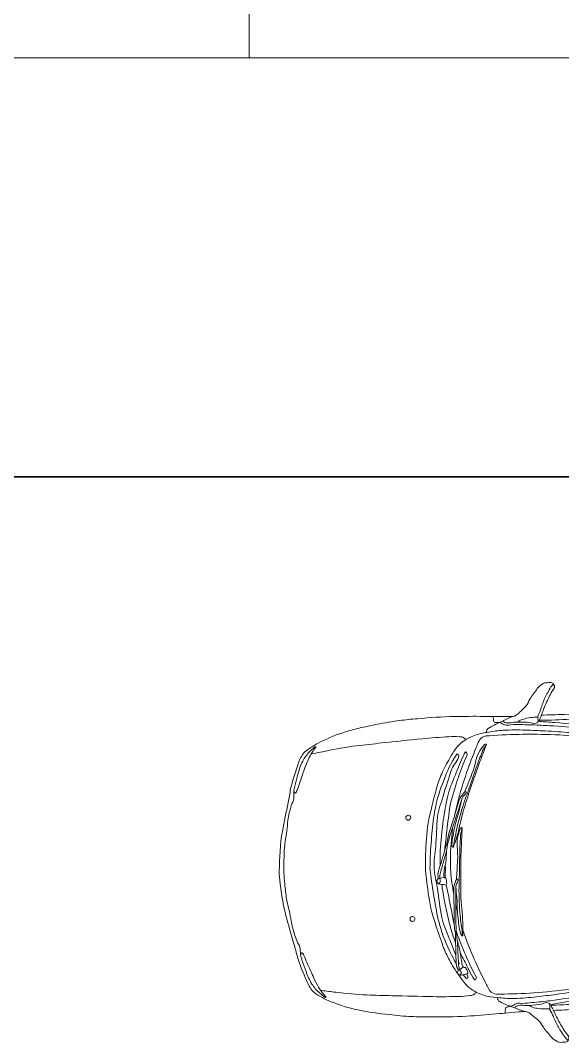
# Model space of a CAD drawing. Header units: millimetres. Extents: x 262 to 370, y -104 to 114.
# Drawn here: x 309.41 to 311.995, y 35.959 to 40.838 of the extents above; entities that cross this region are included whole.
import ezdxf

# ---------------------------------------------------------------- set-up
doc = ezdxf.new("R2010")
doc.units = ezdxf.units.MM
doc.header["$LTSCALE"] = 0.1
doc.layers.get('0').update_dxf_attribs({"lineweight": 9})
for name, color, linetype, lineweight in [('detalles', 2, 'Continuous', 9), ('mobiliario', 3, 'Continuous', 13), ('terreno', 8, 'Continuous', 35)]:
    doc.layers.add(name, color=color, linetype=linetype, lineweight=lineweight)

# ---------------------------------------------------------------- blocks, each defined once
blk = doc.blocks.new('corsaplanta')
at = {"linetype": 'Continuous'}
for p, q in [((-31.92, 15.82), (-29.74, 16.48)), ((-22.43, -27.73), (-20.57, -26.43))]:
    blk.add_line(p, q, dxfattribs=at)
for points, knots in [([(-9.8, 85.46), (-9.65, 85.83), (-9.51, 86.21), (-9.36, 86.59), (-9.12, 87.19), (-8.53, 87.62), (-7.96, 87.93), (-6.1, 88.93), (-4.23, 89.88), (-2.32, 90.79), (-1.02, 91.41), (0.29, 92.02), (1.6, 92.63), (2.72, 93.15), (4.07, 93.23), (5.03, 94.03), (5.59, 94.5), (6.09, 95.04), (6.61, 95.55), (7.5, 96.41), (8.41, 97.26), (9.27, 98.16), (10.14, 99.05), (10.44, 100.35), (11.11, 101.4), (12.22, 103.14), (13.38, 104.82), (14.66, 106.48), (15.42, 107.47), (16.23, 108.32), (17.45, 108.9), (18.29, 109.3), (19.14, 109.25), (19.98, 109.28), (20.7, 109.31), (21.42, 109.4), (22.14, 108.96), (22.42, 108.79), (22.11, 108.35), (21.94, 108.13), (21.7, 107.84), (21.35, 107.63), (21.16, 107.3), (20.64, 106.37), (20.12, 105.43), (19.61, 104.49), (19.16, 103.66), (18.67, 102.86), (18.26, 102), (17.45, 100.3), (16.96, 98.46), (16.29, 96.7), (15.86, 95.56), (15.39, 94.42), (14.95, 93.28), (14.56, 92.28), (15.71, 90.67), (14.66, 90.08), (13.07, 89.2), (11.45, 90.47), (9.84, 90.46), (7.98, 90.46), (6.12, 90.48), (4.27, 90.4), (3.35, 90.36), (2.45, 90.16), (1.54, 90.08), (0.74, 90.01), (-0.06, 90.02), (-0.87, 90.27), (-1.18, 90.37), (-1.64, 90.6), (-1.56, 90.91), (-1.54, 90.99), (-1.52, 91.08), (-1.5, 91.16)], [0, 0, 0, 0, 0.01544, 0.01544, 0.01544, 0.039831, 0.039831, 0.039831, 0.119745, 0.119745, 0.119745, 0.174587, 0.174587, 0.174587, 0.221301, 0.221301, 0.221301, 0.249039, 0.249039, 0.249039, 0.296111, 0.296111, 0.296111, 0.3432, 0.3432, 0.3432, 0.421561, 0.421561, 0.421561, 0.468178, 0.468178, 0.468178, 0.500571, 0.500571, 0.500571, 0.528093, 0.528093, 0.528093, 0.538925, 0.538925, 0.538925, 0.553295, 0.553295, 0.553295, 0.5938, 0.5938, 0.5938, 0.629594, 0.629594, 0.629594, 0.70099, 0.70099, 0.70099, 0.747518, 0.747518, 0.747518, 0.788046, 0.788046, 0.788046, 0.849098, 0.849098, 0.849098, 0.919573, 0.919573, 0.919573, 0.954241, 0.954241, 0.954241, 0.984767, 0.984767, 0.984767, 0.996688, 0.996688, 0.996688, 1, 1, 1, 1]), ([(22.25, 108.8), (22.42, 108.47), (22.59, 108.14), (22.77, 107.82), (23.34, 106.73), (21.79, 105.56), (21.26, 104.44), (20.32, 102.44), (19.25, 100.51), (18.42, 98.47), (17.63, 96.54), (16.9, 94.59), (16.14, 92.65), (15.94, 92.13), (15.73, 91.61), (15.52, 91.1), (15.48, 91), (15.25, 90.89), (15.21, 90.99), (15.17, 91.08), (15.13, 91.17), (15.1, 91.25)], [0, 0, 0, 0, 0.055509, 0.055509, 0.055509, 0.240686, 0.240686, 0.240686, 0.572313, 0.572313, 0.572313, 0.885408, 0.885408, 0.885408, 0.96948, 0.96948, 0.96948, 0.985897, 0.985897, 0.985897, 1, 1, 1, 1]), ([(-3.31, 90.31), (-2.66, 89.97), (-2, 89.62), (-1.35, 89.28), (-0.02, 88.57), (1.67, 89.3), (3.18, 89.28), (6.24, 89.24), (9.31, 89.24), (12.37, 89.14), (15.08, 89.06), (17.77, 88.88), (20.47, 88.73), (25.69, 88.43), (30.91, 88.06), (36.12, 87.63), (39.62, 87.33), (43.05, 86.38), (46.55, 86.11), (49.04, 85.92), (51.54, 85.8), (54.03, 85.7), (56.87, 85.59), (59.7, 85.4), (62.54, 85.42), (65.2, 85.45), (67.85, 85.51), (70.5, 85.56), (76.63, 85.69), (82.76, 85.92), (88.89, 85.98), (91.64, 86), (94.38, 85.97), (97.13, 85.98), (110.19, 85.99), (123.25, 86.05), (136.32, 86.11), (145.39, 86.16), (154.45, 86.69), (163.49, 87.77), (164.9, 87.93), (166.24, 88.35), (167.61, 88.73), (169.07, 89.13), (170.5, 89.57), (171.87, 90.24), (173.88, 91.23), (175.41, 93.03), (177.22, 94.24), (177.8, 94.63), (179.2, 94.57), (179.14, 95.2), (179.1, 95.68), (178.67, 96.2), (178.45, 96.71), (178.13, 97.49), (177.81, 98.26), (177.49, 99.04)], [0, 0, 0, 0, 0.011723, 0.011723, 0.011723, 0.035683, 0.035683, 0.035683, 0.084334, 0.084334, 0.084334, 0.127226, 0.127226, 0.127226, 0.210201, 0.210201, 0.210201, 0.26596, 0.26596, 0.26596, 0.30559, 0.30559, 0.30559, 0.350629, 0.350629, 0.350629, 0.392746, 0.392746, 0.392746, 0.490062, 0.490062, 0.490062, 0.533625, 0.533625, 0.533625, 0.740914, 0.740914, 0.740914, 0.884938, 0.884938, 0.884938, 0.907309, 0.907309, 0.907309, 0.931199, 0.931199, 0.931199, 0.966523, 0.966523, 0.966523, 0.977895, 0.977895, 0.977895, 0.98669, 0.98669, 0.98669, 1, 1, 1, 1]), ([(16.58, 93.78), (20.14, 93.89), (23.7, 93.99), (27.27, 94.1), (42.3, 94.54), (57.33, 95.35), (72.36, 96.03), (79.54, 96.35), (86.72, 96.83), (93.9, 97.13), (103.41, 97.51), (112.94, 97.11), (122.45, 97.26), (140.14, 97.56), (157.82, 99.11), (175.5, 99.05), (183.69, 99.03), (191.88, 98.58), (200.07, 98.23), (205.66, 97.99), (211.24, 97.63), (216.82, 97.26), (219.17, 97.11), (221.49, 96.67), (223.82, 96.16), (225.77, 95.73), (227.45, 94.85), (229.17, 93.55), (230.76, 92.34), (231.72, 90.71), (232.46, 89.14), (232.6, 88.86), (232.65, 88.24), (232.33, 88.18), (230.78, 87.89), (229.21, 88.03), (227.66, 87.9), (226.1, 87.77), (224.54, 87.72), (222.99, 87.49), (219.01, 86.89), (215.26, 85.41), (211.33, 84.46), (209.31, 83.97), (207.3, 83.58), (205.29, 83.22), (205.06, 83.18), (204.83, 83.26), (204.6, 83.36), (204.36, 83.46), (204.57, 84.02), (204.33, 84.05), (203.18, 84.18), (202.04, 84.22), (200.9, 84.19), (191.65, 83.92), (182.41, 83.48), (173.17, 83.36), (163.93, 83.24), (154.69, 83.23), (145.44, 83.08), (136.7, 82.95), (127.97, 82.77), (119.23, 82.53), (110.83, 82.3), (102.44, 81.83), (94.04, 81.57), (84.62, 81.28), (75.19, 81.12), (65.77, 81.02), (60.55, 80.96), (55.34, 81.05), (50.12, 81.16), (48.33, 81.19), (46.54, 81.21), (44.77, 81.43), (44.44, 81.47), (44.11, 81.52), (43.78, 81.56)], [0, 0, 0, 0, 0.026108, 0.026108, 0.026108, 0.136308, 0.136308, 0.136308, 0.188997, 0.188997, 0.188997, 0.25871, 0.25871, 0.25871, 0.388323, 0.388323, 0.388323, 0.44835, 0.44835, 0.44835, 0.489307, 0.489307, 0.489307, 0.50661, 0.50661, 0.50661, 0.521158, 0.521158, 0.521158, 0.534591, 0.534591, 0.534591, 0.536968, 0.536968, 0.536968, 0.548383, 0.548383, 0.548383, 0.559823, 0.559823, 0.559823, 0.589255, 0.589255, 0.589255, 0.604309, 0.604309, 0.604309, 0.606019, 0.606019, 0.606019, 0.607828, 0.607828, 0.607828, 0.616214, 0.616214, 0.616214, 0.683946, 0.683946, 0.683946, 0.751651, 0.751651, 0.751651, 0.81568, 0.81568, 0.81568, 0.877227, 0.877227, 0.877227, 0.946283, 0.946283, 0.946283, 0.984492, 0.984492, 0.984492, 0.99758, 0.99758, 0.99758, 1, 1, 1, 1]), ([(-108.45, 17.96), (-108.44, 18.37), (-108.44, 18.79), (-108.43, 19.21), (-108.33, 25.59), (-108.07, 32), (-106.92, 38.3), (-106.07, 42.91), (-105.08, 47.47), (-104.19, 52.06), (-103.78, 54.18), (-103.4, 56.3), (-102.99, 58.42), (-102.23, 62.33), (-100.88, 66.1), (-99.63, 69.91), (-98.99, 71.84), (-98.32, 73.74), (-96.97, 75.37), (-95.79, 76.81), (-94.31, 77.73), (-92.79, 78.68), (-91.47, 79.5), (-90.18, 80.29), (-88.79, 80.97), (-84.79, 82.91), (-80.76, 84.66), (-76.5, 85.89), (-71.62, 87.3), (-66.71, 88.45), (-61.73, 89.39), (-58.21, 90.05), (-54.7, 90.71), (-51.15, 91.17), (-48.28, 91.54), (-45.41, 91.83), (-42.53, 92.06), (-36.62, 92.54), (-30.71, 93.05), (-24.79, 93.14), (-20.16, 93.21), (-15.54, 93.22), (-10.91, 93.2), (-6.81, 93.19), (-2.71, 93.14), (1.38, 93.14), (1.95, 93.14), (2.52, 93.14), (3.08, 93.14)], [0, 0, 0, 0, 0.007683, 0.007683, 0.007683, 0.125649, 0.125649, 0.125649, 0.212062, 0.212062, 0.212062, 0.251911, 0.251911, 0.251911, 0.325662, 0.325662, 0.325662, 0.363112, 0.363112, 0.363112, 0.395949, 0.395949, 0.395949, 0.424294, 0.424294, 0.424294, 0.505873, 0.505873, 0.505873, 0.599338, 0.599338, 0.599338, 0.665442, 0.665442, 0.665442, 0.71881, 0.71881, 0.71881, 0.828307, 0.828307, 0.828307, 0.913794, 0.913794, 0.913794, 0.989522, 0.989522, 0.989522, 1, 1, 1, 1]), ([(-6.63, 93.18), (-6.52, 92.72), (-6.4, 92.26), (-6.29, 91.8), (-6.22, 91.53), (-6.36, 91.24), (-6.22, 90.97), (-5.99, 90.53), (-5.5, 90.31), (-5.05, 90.28), (-4.37, 90.24), (-3.69, 90.2), (-3.01, 90.16)], [0, 0, 0, 0, 0.251232, 0.251232, 0.251232, 0.398162, 0.398162, 0.398162, 0.63827, 0.63827, 0.63827, 1, 1, 1, 1]), ([(5.42, 90.44), (5.61, 90.62), (5.8, 90.81), (5.99, 90.99), (6.72, 91.7), (7.84, 91.86), (8.84, 92.08), (10.03, 92.35), (11.21, 92.63), (12.41, 92.71), (13.23, 92.76), (14.05, 92.81), (14.87, 92.86)], [0, 0, 0, 0, 0.080213, 0.080213, 0.080213, 0.387183, 0.387183, 0.387183, 0.752255, 0.752255, 0.752255, 1, 1, 1, 1]), ([(15.67, 90.79), (18.09, 90.61), (20.52, 90.43), (22.94, 90.24), (29.31, 89.76), (35.66, 89.13), (42.02, 88.59), (45.91, 88.26), (49.79, 87.91), (53.69, 87.77), (61.05, 87.48), (68.42, 87.57), (75.79, 87.49), (80.04, 87.45), (84.3, 87.41), (88.55, 87.49), (89.74, 87.51), (90.84, 88.01), (91.98, 88.45), (92.48, 88.65), (93.48, 88.83), (93.36, 89.14), (93.11, 89.75), (91.83, 90.44), (91.02, 91.07), (89.97, 91.89), (89.17, 92.78), (87.87, 93.41), (86.59, 94.02), (85.3, 93.76), (84.02, 93.69), (80.09, 93.46), (76.16, 92.95), (72.22, 92.86), (64.73, 92.69), (57.21, 92.67), (49.71, 92.45), (43.85, 92.27), (38, 92.1), (32.14, 91.9), (27.47, 91.73), (22.81, 91.44), (18.14, 91.34), (17.29, 91.33), (16.44, 91.31), (15.6, 91.29)], [0, 0, 0, 0, 0.046352, 0.046352, 0.046352, 0.168022, 0.168022, 0.168022, 0.242332, 0.242332, 0.242332, 0.382744, 0.382744, 0.382744, 0.463846, 0.463846, 0.463846, 0.48649, 0.48649, 0.48649, 0.496247, 0.496247, 0.496247, 0.515476, 0.515476, 0.515476, 0.540443, 0.540443, 0.540443, 0.564924, 0.564924, 0.564924, 0.640104, 0.640104, 0.640104, 0.783146, 0.783146, 0.783146, 0.894824, 0.894824, 0.894824, 0.983843, 0.983843, 0.983843, 1, 1, 1, 1]), ([(-19.43, 82.1), (-19.76, 82.4), (-20.08, 82.7), (-20.4, 83), (-20.94, 83.5), (-21.82, 83.46), (-22.56, 83.48), (-24.24, 83.53), (-25.92, 83.59), (-27.6, 83.48), (-31.79, 83.2), (-35.99, 82.95), (-40.18, 82.52), (-46.66, 81.85), (-53.13, 81.17), (-59.6, 80.48), (-63.6, 80.05), (-67.59, 79.63), (-71.58, 79.15), (-76.5, 78.56), (-81.35, 77.56), (-86.21, 76.63), (-88.41, 76.21), (-90.59, 75.68), (-92.8, 75.31), (-92.95, 75.28), (-93.09, 75.26), (-93.24, 75.23)], [0, 0, 0, 0, 0.017744, 0.017744, 0.017744, 0.047302, 0.047302, 0.047302, 0.114618, 0.114618, 0.114618, 0.283398, 0.283398, 0.283398, 0.544479, 0.544479, 0.544479, 0.705728, 0.705728, 0.705728, 0.904157, 0.904157, 0.904157, 0.994065, 0.994065, 0.994065, 1, 1, 1, 1]), ([(-38.72, 20.71), (-38.73, 21.32), (-38.74, 21.92), (-38.75, 22.53), (-38.77, 24.75), (-38.65, 26.98), (-38.55, 29.2), (-38.32, 34.18), (-38.1, 39.17), (-37.1, 44.07), (-36.83, 45.4), (-36.5, 46.7), (-36.18, 48.01), (-35.29, 51.64), (-34.39, 55.25), (-33.43, 58.85), (-32.8, 61.22), (-31.93, 63.51), (-30.95, 65.77), (-29.82, 68.35), (-28.48, 70.79), (-27.1, 73.25), (-26.17, 74.89), (-25.18, 76.46), (-24.05, 77.99), (-23.21, 79.13), (-22.22, 80.1), (-21.09, 80.97), (-19.98, 81.81), (-18.83, 82.49), (-17.6, 83.1), (-16.58, 83.6), (-15.56, 84.08), (-14.47, 84.39), (-12.51, 84.94), (-10.54, 85.35), (-8.54, 85.67), (-6.22, 86.05), (-3.9, 86.44), (-1.56, 86.56), (1.99, 86.74), (5.55, 86.76), (9.1, 86.64), (12.18, 86.53), (15.25, 86.41), (18.32, 86.24), (22.4, 86.01), (26.48, 85.72), (30.55, 85.43), (33.04, 85.25), (35.52, 84.92), (38.01, 84.63), (39.35, 84.47), (40.65, 84.24), (41.94, 83.66), (42.68, 83.33), (43.11, 82.68), (43.54, 81.97), (44.15, 80.98), (44.58, 80), (44.74, 78.92), (44.86, 78.12), (44.87, 77.28), (44.66, 76.5), (44.23, 74.9), (43.54, 73.37), (43.14, 71.76), (42.16, 67.88), (41.08, 64), (40.49, 60.03), (40.08, 57.28), (39.78, 54.52), (39.53, 51.75), (39.19, 48.03), (38.87, 44.31), (38.65, 40.57), (38.39, 36.15), (38.19, 31.74), (38.25, 27.32), (38.26, 26.13), (38.31, 24.94), (38.32, 23.76)], [0, 0, 0, 0, 0.009558, 0.009558, 0.009558, 0.044718, 0.044718, 0.044718, 0.123377, 0.123377, 0.123377, 0.144685, 0.144685, 0.144685, 0.203547, 0.203547, 0.203547, 0.242242, 0.242242, 0.242242, 0.286528, 0.286528, 0.286528, 0.316217, 0.316217, 0.316217, 0.33834, 0.33834, 0.33834, 0.359861, 0.359861, 0.359861, 0.377665, 0.377665, 0.377665, 0.40963, 0.40963, 0.40963, 0.446651, 0.446651, 0.446651, 0.502798, 0.502798, 0.502798, 0.551392, 0.551392, 0.551392, 0.61591, 0.61591, 0.61591, 0.655398, 0.655398, 0.655398, 0.676698, 0.676698, 0.676698, 0.68896, 0.68896, 0.68896, 0.706251, 0.706251, 0.706251, 0.718961, 0.718961, 0.718961, 0.745199, 0.745199, 0.745199, 0.808488, 0.808488, 0.808488, 0.852395, 0.852395, 0.852395, 0.911434, 0.911434, 0.911434, 0.981248, 0.981248, 0.981248, 1, 1, 1, 1]), ([(-24.68, 46.33), (-24.31, 48.16), (-23.89, 49.97), (-23.45, 51.78), (-22.23, 56.71), (-20.73, 61.55), (-19.06, 66.35), (-17.64, 70.4), (-16.05, 74.38), (-14.5, 78.38), (-14.18, 79.18), (-13.84, 79.96), (-13.48, 80.75), (-13.03, 81.74), (-12.49, 82.74), (-11.46, 83.29), (-10.36, 83.87), (-9.23, 83.9), (-8.08, 83.97), (-2.79, 84.27), (2.5, 84.6), (7.8, 84.64), (13.65, 84.69), (19.51, 84.63), (25.36, 84.3), (29.51, 84.08), (33.58, 83.27), (37.69, 82.61), (38.9, 82.42), (40.08, 82.43), (41.23, 81.59), (42.23, 80.87), (42.72, 79.76), (42.58, 78.71), (42.42, 77.47), (42.19, 76.22), (41.91, 74.99), (41.08, 71.31), (40.12, 67.67), (39.38, 63.98), (38.91, 61.67), (38.53, 59.36), (38.19, 57.03), (37.7, 53.65), (37.27, 50.27), (37.01, 46.87), (36.61, 41.51), (36.41, 36.14), (36.34, 30.78), (36.31, 28.8), (36.26, 26.82), (36.34, 24.85), (36.35, 24.46), (36.36, 24.07), (36.38, 23.68)], [0, 0, 0, 0, 0.03693, 0.03693, 0.03693, 0.137509, 0.137509, 0.137509, 0.222535, 0.222535, 0.222535, 0.239582, 0.239582, 0.239582, 0.261067, 0.261067, 0.261067, 0.283839, 0.283839, 0.283839, 0.388875, 0.388875, 0.388875, 0.505, 0.505, 0.505, 0.587262, 0.587262, 0.587262, 0.61165, 0.61165, 0.61165, 0.632678, 0.632678, 0.632678, 0.657714, 0.657714, 0.657714, 0.7324, 0.7324, 0.7324, 0.778971, 0.778971, 0.778971, 0.84661, 0.84661, 0.84661, 0.953081, 0.953081, 0.953081, 0.992274, 0.992274, 0.992274, 1, 1, 1, 1]), ([(-91.51, 78.7), (-92.33, 77.88), (-93.15, 77.05), (-93.97, 76.23), (-95.26, 74.94), (-96.39, 73.49), (-97.23, 71.84), (-98.26, 69.84), (-98.96, 67.76), (-99.54, 65.62), (-100.01, 63.9), (-100.45, 62.18), (-100.89, 60.44), (-101.1, 59.62), (-101.31, 58.79), (-101.45, 57.97), (-101.52, 57.5), (-101.22, 56.93), (-100.97, 56.61), (-100.68, 56.25), (-100.12, 57.37), (-99.93, 57.89), (-99.5, 59.14), (-99.1, 60.39), (-98.66, 61.64), (-97.79, 64.14), (-96.93, 66.64), (-96.04, 69.13), (-95.5, 70.66), (-94.85, 72.14), (-94.13, 73.6), (-93.64, 74.59), (-93.05, 75.53), (-92.46, 76.47), (-92.11, 77.02), (-91.72, 77.53), (-91.35, 78.06), (-91.21, 78.26), (-90.8, 78.74), (-91.03, 78.7), (-91.22, 78.68), (-91.4, 78.65), (-91.59, 78.62)], [0, 0, 0, 0, 0.070016, 0.070016, 0.070016, 0.179626, 0.179626, 0.179626, 0.312683, 0.312683, 0.312683, 0.420127, 0.420127, 0.420127, 0.470953, 0.470953, 0.470953, 0.499779, 0.499779, 0.499779, 0.532713, 0.532713, 0.532713, 0.612102, 0.612102, 0.612102, 0.771399, 0.771399, 0.771399, 0.868805, 0.868805, 0.868805, 0.935418, 0.935418, 0.935418, 0.974427, 0.974427, 0.974427, 0.988724, 0.988724, 0.988724, 1, 1, 1, 1]), ([(-10.56, 79.73), (-10.33, 79.81), (-10.1, 79.89), (-9.87, 79.96), (-8.84, 80.31), (-10.93, 78.05), (-11.33, 77.03), (-12.23, 74.67), (-13.2, 72.35), (-14.03, 69.97), (-15.33, 66.28), (-16.57, 62.56), (-17.87, 58.87), (-18.52, 57.02), (-19.23, 55.2), (-19.88, 53.35), (-21.38, 49.06), (-22.53, 44.67), (-23.59, 40.25), (-24.23, 37.56), (-24.67, 34.84), (-25.17, 32.14), (-25.26, 31.67), (-25.26, 31.18), (-25.34, 30.73), (-25.39, 30.49), (-25.97, 30.89), (-25.99, 31.14), (-26.12, 32.45), (-26.03, 33.8), (-25.77, 35.09), (-25.2, 37.93), (-24.7, 40.8), (-23.95, 43.61), (-23.47, 45.44), (-22.79, 47.2), (-22.39, 49.04), (-22.02, 50.71), (-21.66, 52.38), (-21.3, 54.04)], [0, 0, 0, 0, 0.009526, 0.009526, 0.009526, 0.052295, 0.052295, 0.052295, 0.150844, 0.150844, 0.150844, 0.303977, 0.303977, 0.303977, 0.380571, 0.380571, 0.380571, 0.558138, 0.558138, 0.558138, 0.6659, 0.6659, 0.6659, 0.684366, 0.684366, 0.684366, 0.694359, 0.694359, 0.694359, 0.745933, 0.745933, 0.745933, 0.859593, 0.859593, 0.859593, 0.933253, 0.933253, 0.933253, 1, 1, 1, 1]), ([(-25.3, 30.94), (-24.83, 32.35), (-24.36, 33.75), (-23.89, 35.16), (-22.49, 39.35), (-21.93, 43.79), (-20.65, 48.02), (-18.43, 55.31), (-16.1, 62.57), (-13.44, 69.7), (-12.48, 72.27), (-11.47, 74.81), (-10.53, 77.38), (-10.28, 78.06), (-10.03, 78.74), (-9.78, 79.42)], [0, 0, 0, 0, 0.087302, 0.087302, 0.087302, 0.347691, 0.347691, 0.347691, 0.796219, 0.796219, 0.796219, 0.957354, 0.957354, 0.957354, 1, 1, 1, 1]), ([(-10.55, 79.76), (-11.01, 79.2), (-11.46, 78.63), (-11.91, 78.07), (-14.66, 74.63), (-14.87, 69.77), (-16.52, 65.68), (-17.67, 62.81), (-18.83, 59.93), (-19.99, 57.05)], [0, 0, 0, 0, 0.087951, 0.087951, 0.087951, 0.623028, 0.623028, 0.623028, 1, 1, 1, 1]), ([(-36.54, 20.88), (-36.49, 22.66), (-36.44, 24.43), (-36.39, 26.21), (-36.27, 30.38), (-35.84, 34.53), (-35.48, 38.68), (-35.14, 42.62), (-34.58, 46.51), (-33.81, 50.4), (-32.83, 55.39), (-30.93, 60.08), (-29.11, 64.85), (-27.79, 68.3), (-26.24, 71.38), (-24.1, 74.59), (-23.91, 74.88), (-23.58, 75.4), (-23.34, 75.2), (-23.08, 74.97), (-22.73, 74.61), (-22.74, 74.29), (-22.8, 72.16), (-25.48, 70.17), (-26.23, 67.9), (-27.57, 63.81), (-28.94, 59.62), (-30.17, 55.42), (-31.16, 52.04), (-32.53, 48.73), (-32.9, 45.23), (-33.39, 40.52), (-33.48, 35.79), (-33.81, 31.08), (-34.05, 27.73), (-34.8, 24.38), (-34.57, 21.03), (-34.56, 20.98), (-34.56, 20.93), (-34.56, 20.88)], [0, 0, 0, 0, 0.047055, 0.047055, 0.047055, 0.157549, 0.157549, 0.157549, 0.262075, 0.262075, 0.262075, 0.396333, 0.396333, 0.396333, 0.493043, 0.493043, 0.493043, 0.501633, 0.501633, 0.501633, 0.511315, 0.511315, 0.511315, 0.575624, 0.575624, 0.575624, 0.6912, 0.6912, 0.6912, 0.784417, 0.784417, 0.784417, 0.909658, 0.909658, 0.909658, 0.99861, 0.99861, 0.99861, 1, 1, 1, 1]), ([(-31.61, 22.21), (-31.64, 22.78), (-31.66, 23.35), (-31.69, 23.93), (-31.88, 28.54), (-31.38, 33.16), (-30.93, 37.77), (-30.55, 41.66), (-29.97, 45.49), (-29.26, 49.33), (-28.61, 52.84), (-27.93, 56.34), (-26.68, 59.68), (-25.35, 63.23), (-23.88, 66.69), (-22.43, 70.18), (-21.8, 71.71), (-21.15, 73.22), (-20.46, 74.74), (-20.21, 75.3), (-19.61, 76.66), (-19.25, 76.11), (-19.02, 75.77), (-18.7, 75.4), (-18.79, 75.05), (-19.22, 73.48), (-20.2, 71.91), (-20.76, 70.33), (-21.95, 67.05), (-23.19, 63.68), (-24.25, 60.29), (-25.58, 56.09), (-26.93, 51.87), (-27.44, 47.51), (-27.9, 43.55), (-28.35, 39.6), (-28.8, 35.64), (-29.05, 33.45), (-29.34, 31.27), (-29.55, 29.08)], [0, 0, 0, 0, 0.016412, 0.016412, 0.016412, 0.148876, 0.148876, 0.148876, 0.260485, 0.260485, 0.260485, 0.362346, 0.362346, 0.362346, 0.470533, 0.470533, 0.470533, 0.518033, 0.518033, 0.518033, 0.535512, 0.535512, 0.535512, 0.546576, 0.546576, 0.546576, 0.595413, 0.595413, 0.595413, 0.696968, 0.696968, 0.696968, 0.822796, 0.822796, 0.822796, 0.936915, 0.936915, 0.936915, 1, 1, 1, 1]), ([(-101.45, 57.96), (-101.45, 57.21), (-101.46, 56.45), (-101.47, 55.69), (-101.47, 55.14), (-101.45, 54.59), (-101.47, 54.05), (-101.5, 52.81), (-102.44, 51.76), (-102.74, 50.57), (-103.33, 48.27), (-104, 45.97), (-104.29, 43.62), (-104.51, 41.91), (-104.63, 40.2), (-104.84, 38.49), (-105.17, 35.78), (-105.71, 33.09), (-105.94, 30.35), (-106.13, 27.95), (-106.17, 25.54), (-106.21, 23.13), (-106.24, 21.43), (-106.26, 19.74), (-106.29, 18.04)], [0, 0, 0, 0, 0.056134, 0.056134, 0.056134, 0.09687, 0.09687, 0.09687, 0.188484, 0.188484, 0.188484, 0.364702, 0.364702, 0.364702, 0.492155, 0.492155, 0.492155, 0.695378, 0.695378, 0.695378, 0.874288, 0.874288, 0.874288, 1, 1, 1, 1]), ([(-28.33, 33.18), (-29.31, 29.89), (-30.29, 26.61), (-31.27, 23.32), (-31.81, 21.51), (-32.5, 19.71), (-32.77, 17.85), (-32.81, 17.53), (-32.7, 17.2), (-32.67, 16.87), (-32.64, 16.51), (-32.62, 16.14), (-32.62, 15.78), (-32.61, 15.39), (-33.16, 15.14), (-33.24, 14.79), (-33.3, 14.47), (-33.29, 14.02), (-33, 13.71), (-32.68, 13.36), (-32.34, 13.18), (-31.95, 13.12), (-31.28, 13.01), (-30.61, 12.95), (-29.95, 12.88), (-29.58, 12.84), (-29.21, 12.5), (-28.84, 12.82), (-28.47, 13.15), (-28.6, 13.56), (-28.6, 13.93), (-28.59, 14.58), (-28.64, 15.24), (-28.96, 15.89), (-29.06, 16.09), (-29.41, 15.95), (-29.53, 16.14), (-29.79, 16.55), (-30.05, 16.97), (-30, 17.42), (-29.89, 18.45), (-29.75, 19.48), (-29.58, 20.5), (-29.36, 21.87), (-29.04, 23.23), (-28.89, 24.62), (-28.78, 25.55), (-28.8, 26.49), (-28.74, 27.42), (-28.69, 28.16), (-28.66, 28.89), (-28.55, 29.63), (-27.91, 33.7), (-26.58, 37.62), (-25.3, 41.52), (-24.13, 45.07), (-22.97, 48.62), (-21.81, 52.16), (-21.58, 52.84), (-21.36, 53.52), (-21.14, 54.2), (-20.89, 54.95), (-20.19, 55.45), (-19.7, 56.05), (-19.55, 56.24), (-19.37, 56.42), (-19.22, 56.61), (-19.08, 56.79), (-19.25, 57.18), (-19.42, 57.27), (-19.67, 57.4), (-20.07, 57.04), (-20.29, 56.78), (-20.73, 56.27), (-21.16, 55.79), (-21.52, 55.22), (-21.91, 54.58), (-22.35, 53.96), (-22.58, 53.25), (-23.33, 50.89), (-24.03, 48.53), (-24.73, 46.16), (-25.9, 42.16), (-27.56, 38.27), (-28.19, 34.16), (-28.24, 33.82), (-28.29, 33.48), (-28.34, 33.14)], [0, 0, 0, 0, 0.105426, 0.105426, 0.105426, 0.163401, 0.163401, 0.163401, 0.17351, 0.17351, 0.17351, 0.184688, 0.184688, 0.184688, 0.196624, 0.196624, 0.196624, 0.208035, 0.208035, 0.208035, 0.220378, 0.220378, 0.220378, 0.240987, 0.240987, 0.240987, 0.252331, 0.252331, 0.252331, 0.263969, 0.263969, 0.263969, 0.284427, 0.284427, 0.284427, 0.290805, 0.290805, 0.290805, 0.304805, 0.304805, 0.304805, 0.336601, 0.336601, 0.336601, 0.379347, 0.379347, 0.379347, 0.408136, 0.408136, 0.408136, 0.430745, 0.430745, 0.430745, 0.557019, 0.557019, 0.557019, 0.671669, 0.671669, 0.671669, 0.693672, 0.693672, 0.693672, 0.717658, 0.717658, 0.717658, 0.725182, 0.725182, 0.725182, 0.732244, 0.732244, 0.732244, 0.742473, 0.742473, 0.742473, 0.762799, 0.762799, 0.762799, 0.78574, 0.78574, 0.78574, 0.861615, 0.861615, 0.861615, 0.989434, 0.989434, 0.989434, 1, 1, 1, 1]), ([(-48.01, 45.37), (-48.01, 45.07), (-48.01, 44.78), (-48.01, 44.48), (-48.01, 44.03), (-47.33, 43.67), (-46.97, 43.62), (-46.61, 43.57), (-46.16, 43.98), (-45.83, 44.33), (-45.48, 44.7), (-45.77, 45.39), (-46.18, 45.7), (-46.51, 45.95), (-47.03, 46.07), (-47.32, 45.83), (-47.56, 45.63), (-47.79, 45.44), (-48.03, 45.24)], [0, 0, 0, 0, 0.125842, 0.125842, 0.125842, 0.316995, 0.316995, 0.316995, 0.507127, 0.507127, 0.507127, 0.70765, 0.70765, 0.70765, 0.869959, 0.869959, 0.869959, 1, 1, 1, 1]), ([(-26.83, 21.18), (-26.83, 21.98), (-26.83, 22.77), (-26.83, 23.56), (-26.83, 28.23), (-26.47, 32.9), (-25.98, 37.55), (-25.88, 38.53), (-25.77, 39.51), (-25.64, 40.48)], [0, 0, 0, 0, 0.122873, 0.122873, 0.122873, 0.847432, 0.847432, 0.847432, 1, 1, 1, 1]), ([(-22.07, 39.68), (-22.32, 39), (-22.57, 38.32), (-22.83, 37.64), (-24.37, 33.52), (-23.06, 28.84), (-23.34, 24.44), (-23.55, 21.35), (-23.75, 18.25), (-23.95, 15.16)], [0, 0, 0, 0, 0.087951, 0.087951, 0.087951, 0.623027, 0.623027, 0.623027, 1, 1, 1, 1]), ([(-22.07, 39.64), (-21.87, 39.79), (-21.68, 39.94), (-21.48, 40.08), (-20.61, 40.74), (-21.89, 37.93), (-21.95, 36.84), (-22.08, 34.32), (-22.27, 31.81), (-22.32, 29.29), (-22.4, 25.38), (-22.43, 21.46), (-22.51, 17.55), (-22.55, 15.59), (-22.65, 13.63), (-22.69, 11.68), (-22.78, 7.14), (-22.51, 2.6), (-22.14, -1.93), (-21.91, -4.68), (-21.47, -7.4), (-21.11, -10.13), (-21.05, -10.6), (-20.88, -11.07), (-20.84, -11.52), (-20.81, -11.76), (-21.49, -11.58), (-21.58, -11.33), (-22.03, -10.08), (-22.44, -8.82), (-22.6, -7.51), (-22.95, -4.62), (-23.36, -1.75), (-23.53, 1.16), (-23.64, 3.04), (-23.54, 4.93), (-23.74, 6.8), (-23.91, 8.5), (-24.08, 10.19), (-24.26, 11.89)], [0, 0, 0, 0, 0.009526, 0.009526, 0.009526, 0.052294, 0.052294, 0.052294, 0.150844, 0.150844, 0.150844, 0.303977, 0.303977, 0.303977, 0.380572, 0.380572, 0.380572, 0.558137, 0.558137, 0.558137, 0.6659, 0.6659, 0.6659, 0.684366, 0.684366, 0.684366, 0.694359, 0.694359, 0.694359, 0.745933, 0.745933, 0.745933, 0.859592, 0.859592, 0.859592, 0.933252, 0.933252, 0.933252, 1, 1, 1, 1]), ([(-20.86, -11.31), (-20.85, -9.82), (-20.84, -8.34), (-20.84, -6.86), (-20.81, -2.44), (-21.67, 1.95), (-21.76, 6.37), (-21.93, 13.98), (-21.98, 21.61), (-21.67, 29.22), (-21.56, 31.96), (-21.4, 34.69), (-21.3, 37.42), (-21.27, 38.15), (-21.25, 38.87), (-21.22, 39.6)], [0, 0, 0, 0, 0.087303, 0.087303, 0.087303, 0.347691, 0.347691, 0.347691, 0.796219, 0.796219, 0.796219, 0.957355, 0.957355, 0.957355, 1, 1, 1, 1]), ([(-28.62, 29.04), (-28.89, 28.12), (-29.15, 27.2), (-29.41, 26.28), (-30.08, 23.92), (-30.73, 21.55), (-31.38, 19.19), (-31.59, 18.42), (-31.8, 17.64), (-31.85, 16.84), (-31.88, 16.46), (-31.9, 16.08), (-31.92, 15.7)], [0, 0, 0, 0, 0.208685, 0.208685, 0.208685, 0.743136, 0.743136, 0.743136, 0.916826, 0.916826, 0.916826, 1, 1, 1, 1]), ([(-38.73, 21.12), (-38.69, 20.52), (-38.64, 19.92), (-38.6, 19.31), (-38.45, 17.09), (-38.14, 14.88), (-37.86, 12.67), (-37.22, 7.73), (-36.6, 2.77), (-35.2, -2.03), (-34.83, -3.33), (-34.39, -4.6), (-33.96, -5.88), (-32.78, -9.42), (-31.59, -12.94), (-30.34, -16.46), (-29.52, -18.77), (-28.46, -20.98), (-27.3, -23.15), (-25.97, -25.63), (-24.43, -27.95), (-22.85, -30.29), (-21.8, -31.85), (-20.68, -33.33), (-19.43, -34.77), (-18.5, -35.84), (-17.43, -36.72), (-16.23, -37.49), (-15.06, -38.24), (-13.86, -38.82), (-12.58, -39.33), (-11.52, -39.75), (-10.47, -40.14), (-9.36, -40.36), (-7.36, -40.75), (-5.36, -40.99), (-3.34, -41.16), (-1, -41.34), (1.35, -41.54), (3.69, -41.47), (7.23, -41.36), (10.78, -41.09), (14.32, -40.68), (17.38, -40.32), (20.43, -39.95), (23.48, -39.52), (27.52, -38.96), (31.56, -38.35), (35.6, -37.72), (38.07, -37.34), (40.51, -36.81), (42.96, -36.31), (44.29, -36.05), (45.56, -35.72), (46.8, -35.03), (47.52, -34.64), (47.89, -33.95), (48.26, -33.22), (48.78, -32.18), (49.14, -31.15), (49.21, -30.07), (49.26, -29.28), (49.21, -28.44), (48.93, -27.68), (48.38, -26.09), (47.56, -24.64), (47.03, -23.07), (45.74, -19.28), (44.35, -15.51), (43.43, -11.6), (42.8, -8.89), (42.28, -6.16), (41.8, -3.42), (41.16, 0.26), (40.53, 3.94), (40.01, 7.65), (39.39, 12.03), (38.83, 16.41), (38.53, 20.82), (38.44, 22.01), (38.39, 23.19), (38.31, 24.38)], [0, 0, 0, 0, 0.009557, 0.009557, 0.009557, 0.044718, 0.044718, 0.044718, 0.123377, 0.123377, 0.123377, 0.144685, 0.144685, 0.144685, 0.203547, 0.203547, 0.203547, 0.242242, 0.242242, 0.242242, 0.286528, 0.286528, 0.286528, 0.316218, 0.316218, 0.316218, 0.33834, 0.33834, 0.33834, 0.359861, 0.359861, 0.359861, 0.377665, 0.377665, 0.377665, 0.40963, 0.40963, 0.40963, 0.446651, 0.446651, 0.446651, 0.502798, 0.502798, 0.502798, 0.551392, 0.551392, 0.551392, 0.61591, 0.61591, 0.61591, 0.655398, 0.655398, 0.655398, 0.676698, 0.676698, 0.676698, 0.68896, 0.68896, 0.68896, 0.706251, 0.706251, 0.706251, 0.718961, 0.718961, 0.718961, 0.7452, 0.7452, 0.7452, 0.808488, 0.808488, 0.808488, 0.852395, 0.852395, 0.852395, 0.911434, 0.911434, 0.911434, 0.981248, 0.981248, 0.981248, 1, 1, 1, 1]), ([(-36.54, 21.13), (-36.34, 19.37), (-36.15, 17.6), (-35.95, 15.84), (-35.49, 11.69), (-34.73, 7.59), (-34.03, 3.48), (-33.36, -0.42), (-32.56, -4.27), (-31.41, -8.06), (-29.93, -12.94), (-27.91, -17.6), (-25.54, -22.09), (-25.05, -23.02), (-24.55, -23.95), (-24.03, -24.87)], [0, 0, 0, 0, 0.110895, 0.110895, 0.110895, 0.371297, 0.371297, 0.371297, 0.617634, 0.617634, 0.617634, 0.934041, 0.934041, 0.934041, 1, 1, 1, 1]), ([(-24.14, -20.99), (-25.28, -18.27), (-26.3, -15.52), (-27.37, -12.77), (-28.64, -9.49), (-30.22, -6.29), (-30.92, -2.83), (-31.86, 1.81), (-32.27, 6.52), (-32.98, 11.19), (-33.49, 14.51), (-34.52, 17.78), (-34.56, 21.14), (-34.56, 21.19), (-34.56, 21.25), (-34.56, 21.3)], [0, 0, 0, 0, 0.201573, 0.201573, 0.201573, 0.442593, 0.442593, 0.442593, 0.766416, 0.766416, 0.766416, 0.996405, 0.996405, 0.996405, 1, 1, 1, 1]), ([(-29.21, 16.02), (-29.24, 16.55), (-29.26, 17.08), (-29.25, 17.61), (-29.23, 18.91), (-29.2, 20.22), (-29.18, 21.53)], [0, 0, 0, 0, 0.288593, 0.288593, 0.288593, 1, 1, 1, 1]), ([(-26.83, 21.63), (-26.77, 20.84), (-26.7, 20.05), (-26.64, 19.26), (-26.34, 15.58), (-25.85, 11.92), (-25.19, 8.28)], [0, 0, 0, 0, 0.176812, 0.176812, 0.176812, 1, 1, 1, 1]), ([(-20.85, -8.94), (-19.24, -13.62), (-17.38, -18.21), (-15.4, -22.76), (-13.68, -26.69), (-11.75, -30.51), (-9.87, -34.37), (-9.5, -35.14), (-9.09, -35.89), (-8.67, -36.65), (-8.14, -37.6), (-7.51, -38.56), (-6.44, -39.02), (-5.31, -39.5), (-4.17, -39.45), (-3.02, -39.42), (2.27, -39.29), (7.57, -39.19), (12.85, -38.8), (18.7, -38.36), (24.52, -37.83), (30.33, -37.03), (34.45, -36.46), (38.44, -35.32), (42.48, -34.33), (43.68, -34.04), (44.83, -34.05), (45.93, -33.03), (46.89, -32.14), (47.27, -31.07), (47.04, -30.05), (46.77, -28.83), (46.44, -27.6), (46.07, -26.39), (44.94, -22.78), (43.69, -19.24), (42.64, -15.62), (41.99, -13.36), (41.43, -11.09), (40.9, -8.8), (40.13, -5.47), (39.42, -2.14), (38.89, 1.24), (38.05, 6.55), (37.42, 11.87), (36.9, 17.22), (36.71, 19.19), (36.51, 21.16), (36.42, 23.13), (36.4, 23.52), (36.38, 23.91), (36.37, 24.3)], [0, 0, 0, 0, 0.102195, 0.102195, 0.102195, 0.190702, 0.190702, 0.190702, 0.208448, 0.208448, 0.208448, 0.230811, 0.230811, 0.230811, 0.254517, 0.254517, 0.254517, 0.363853, 0.363853, 0.363853, 0.484733, 0.484733, 0.484733, 0.570363, 0.570363, 0.570363, 0.59575, 0.59575, 0.59575, 0.617638, 0.617638, 0.617638, 0.643699, 0.643699, 0.643699, 0.721444, 0.721444, 0.721444, 0.769922, 0.769922, 0.769922, 0.840329, 0.840329, 0.840329, 0.95116, 0.95116, 0.95116, 0.991957, 0.991957, 0.991957, 1, 1, 1, 1]), ([(-108.45, 18.18), (-108.41, 17.76), (-108.37, 17.35), (-108.33, 16.93), (-107.71, 10.58), (-106.92, 4.2), (-105.26, -1.97), (-104.04, -6.49), (-102.68, -10.96), (-101.42, -15.46), (-100.84, -17.54), (-100.28, -19.62), (-99.7, -21.7), (-98.62, -25.54), (-96.98, -29.18), (-95.41, -32.88), (-94.62, -34.76), (-93.79, -36.59), (-92.32, -38.11), (-91.02, -39.44), (-89.47, -40.24), (-87.88, -41.06), (-86.5, -41.77), (-85.15, -42.46), (-83.71, -43.02), (-79.56, -44.62), (-75.4, -46.05), (-71.06, -46.93), (-66.08, -47.93), (-61.09, -48.67), (-56.05, -49.2), (-52.49, -49.58), (-48.94, -49.95), (-45.36, -50.11), (-42.47, -50.25), (-39.59, -50.3), (-36.7, -50.3), (-30.78, -50.29), (-24.85, -50.32), (-18.93, -49.93), (-14.3, -49.62), (-9.7, -49.25), (-5.09, -48.86), (-1.01, -48.5), (3.07, -48.12), (7.16, -47.79), (7.72, -47.74), (8.29, -47.7), (8.85, -47.65)], [0, 0, 0, 0, 0.007683, 0.007683, 0.007683, 0.125649, 0.125649, 0.125649, 0.212062, 0.212062, 0.212062, 0.251911, 0.251911, 0.251911, 0.325662, 0.325662, 0.325662, 0.363112, 0.363112, 0.363112, 0.395949, 0.395949, 0.395949, 0.424294, 0.424294, 0.424294, 0.505873, 0.505873, 0.505873, 0.599338, 0.599338, 0.599338, 0.665442, 0.665442, 0.665442, 0.718811, 0.718811, 0.718811, 0.828308, 0.828308, 0.828308, 0.913794, 0.913794, 0.913794, 0.989522, 0.989522, 0.989522, 1, 1, 1, 1]), ([(-98.2, -21.12), (-98.27, -20.37), (-98.34, -19.62), (-98.41, -18.86), (-98.46, -18.32), (-98.48, -17.77), (-98.54, -17.22), (-98.67, -15.99), (-99.69, -15.03), (-100.1, -13.86), (-100.87, -11.62), (-101.72, -9.38), (-102.21, -7.06), (-102.56, -5.38), (-102.83, -3.68), (-103.17, -2), (-103.73, 0.68), (-104.48, 3.32), (-104.93, 6.03), (-105.32, 8.41), (-105.56, 10.81), (-105.79, 13.21), (-105.96, 14.89), (-106.12, 16.58), (-106.28, 18.27)], [0, 0, 0, 0, 0.056135, 0.056135, 0.056135, 0.096872, 0.096872, 0.096872, 0.188484, 0.188484, 0.188484, 0.364701, 0.364701, 0.364701, 0.492157, 0.492157, 0.492157, 0.695378, 0.695378, 0.695378, 0.874289, 0.874289, 0.874289, 1, 1, 1, 1]), ([(-32.62, 15.87), (-32.44, 15.84), (-32.26, 15.81), (-32.08, 15.78), (-31.87, 15.75), (-31.79, 15.45), (-31.72, 15.25), (-31.57, 14.81), (-31.47, 14.15), (-31.82, 13.85), (-32.05, 13.66), (-32.28, 13.47), (-32.51, 13.28)], [0, 0, 0, 0, 0.156619, 0.156619, 0.156619, 0.341699, 0.341699, 0.341699, 0.743986, 0.743986, 0.743986, 1, 1, 1, 1]), ([(-31.47, 18.87), (-31.46, 18.74), (-31.46, 18.62), (-31.45, 18.5), (-31.45, 18.49), (-31.45, 18.49), (-31.45, 18.49)], [0, 0, 0, 0, 0.986204, 0.986204, 0.986204, 1, 1, 1, 1]), ([(-24.44, -10.12), (-24.34, -13.55), (-24.25, -16.98), (-24.16, -20.41), (-24.1, -22.3), (-24.21, -24.19), (-23.87, -26.07), (-23.82, -26.4), (-23.61, -26.67), (-23.48, -26.97), (-23.34, -27.31), (-23.21, -27.65), (-23.08, -27.99), (-22.96, -28.36), (-23.44, -28.75), (-23.37, -29.12), (-23.3, -29.48), (-23.17, -29.82), (-22.8, -30.08), (-22.41, -30.37), (-22.01, -30.38), (-21.62, -30.31), (-20.96, -30.2), (-20.3, -30.06), (-19.65, -29.91), (-19.28, -29.83), (-18.92, -29.82), (-18.57, -29.63), (-18.22, -29.44), (-18.55, -28.86), (-18.69, -28.5), (-18.92, -27.88), (-19.15, -27.26), (-19.65, -26.75), (-19.8, -26.59), (-20.1, -26.82), (-20.27, -26.69), (-20.63, -26.4), (-21.01, -26.06), (-21.11, -25.62), (-21.34, -24.6), (-21.51, -23.59), (-21.68, -22.56), (-21.89, -21.19), (-22.01, -19.8), (-22.3, -18.43), (-22.49, -17.52), (-22.8, -16.63), (-23.03, -15.72), (-23.21, -15.01), (-23.42, -14.3), (-23.54, -13.57), (-24.2, -9.48), (-24.16, -5.36), (-24.16, -1.25), (-24.16, 2.48), (-24.16, 6.21), (-24.16, 9.95), (-24.16, 10.66), (-24.16, 11.38), (-24.16, 12.1), (-24.16, 12.88), (-23.64, 13.57), (-23.37, 14.3), (-23.28, 14.53), (-23.11, 14.75), (-23.08, 14.98), (-23.06, 15.19), (-23.33, 15.48), (-23.48, 15.55), (-23.7, 15.64), (-23.97, 15.12), (-24.16, 14.81), (-24.52, 14.19), (-24.68, 13.59), (-24.83, 12.94), (-25.01, 12.21), (-25.23, 11.48), (-25.23, 10.74), (-25.21, 8.27), (-25.13, 5.8), (-25.06, 3.33), (-24.93, -0.83), (-25.29, -5.04), (-24.61, -9.15), (-24.55, -9.49), (-24.49, -9.83), (-24.44, -10.17)], [0, 0, 0, 0, 0.105426, 0.105426, 0.105426, 0.163402, 0.163402, 0.163402, 0.17351, 0.17351, 0.17351, 0.184689, 0.184689, 0.184689, 0.196624, 0.196624, 0.196624, 0.208036, 0.208036, 0.208036, 0.220378, 0.220378, 0.220378, 0.240986, 0.240986, 0.240986, 0.252331, 0.252331, 0.252331, 0.263969, 0.263969, 0.263969, 0.284426, 0.284426, 0.284426, 0.290804, 0.290804, 0.290804, 0.304804, 0.304804, 0.304804, 0.336601, 0.336601, 0.336601, 0.379346, 0.379346, 0.379346, 0.408136, 0.408136, 0.408136, 0.430745, 0.430745, 0.430745, 0.557018, 0.557018, 0.557018, 0.671669, 0.671669, 0.671669, 0.693672, 0.693672, 0.693672, 0.717658, 0.717658, 0.717658, 0.725181, 0.725181, 0.725181, 0.732243, 0.732243, 0.732243, 0.742473, 0.742473, 0.742473, 0.762799, 0.762799, 0.762799, 0.78574, 0.78574, 0.78574, 0.861614, 0.861614, 0.861614, 0.989434, 0.989434, 0.989434, 1, 1, 1, 1]), ([(-30.95, 12.99), (-30.58, 10.23), (-30.08, 7.49), (-29.57, 4.76), (-28.85, 0.93), (-27.96, -2.86), (-26.96, -6.63), (-26.21, -9.46), (-25.4, -12.28), (-24.3, -14.99)], [0, 0, 0, 0, 0.289841, 0.289841, 0.289841, 0.695526, 0.695526, 0.695526, 1, 1, 1, 1]), ([(-24.95, -6.01), (-25.07, -5.56), (-25.2, -5.12), (-25.29, -4.66), (-26.13, -0.77), (-26.83, 3.15), (-27.62, 7.05), (-28.01, 8.99), (-28.45, 10.91), (-28.8, 12.85)], [0, 0, 0, 0, 0.072335, 0.072335, 0.072335, 0.692779, 0.692779, 0.692779, 1, 1, 1, 1]), ([(-45.97, -4.21), (-45.99, -3.92), (-46.01, -3.62), (-46.04, -3.33), (-46.07, -2.88), (-45.43, -2.51), (-45.07, -2.38), (-44.72, -2.25), (-44.19, -2.65), (-43.88, -3), (-43.55, -3.36), (-43.71, -4.08), (-44.12, -4.39), (-44.46, -4.64), (-44.93, -4.83), (-45.25, -4.61), (-45.5, -4.44), (-45.75, -4.26), (-46, -4.09)], [0, 0, 0, 0, 0.125835, 0.125835, 0.125835, 0.316984, 0.316984, 0.316984, 0.507119, 0.507119, 0.507119, 0.707645, 0.707645, 0.707645, 0.869961, 0.869961, 0.869961, 1, 1, 1, 1]), ([(-22.06, -19.8), (-20.88, -22.16), (-19.66, -24.5), (-18.45, -26.85), (-17.7, -28.32), (-16.91, -29.78), (-16.12, -31.24), (-15.82, -31.78), (-15.17, -32.84), (-14.79, -32.5), (-14.55, -32.29), (-14.29, -31.75), (-14.43, -31.4), (-15.05, -29.89), (-16.08, -28.41), (-16.78, -26.86), (-18.22, -23.65), (-19.76, -20.43), (-21.08, -17.14), (-22.13, -14.52), (-23.15, -11.88), (-24.01, -9.2)], [0, 0, 0, 0, 0.197408, 0.197408, 0.197408, 0.321448, 0.321448, 0.321448, 0.367091, 0.367091, 0.367091, 0.395982, 0.395982, 0.395982, 0.523513, 0.523513, 0.523513, 0.788705, 0.788705, 0.788705, 1, 1, 1, 1]), ([(-23.43, -14.15), (-23.39, -15.11), (-23.35, -16.06), (-23.31, -17.02), (-23.21, -19.47), (-23.09, -21.92), (-22.97, -24.37), (-22.93, -25.17), (-22.89, -25.98), (-22.69, -26.75), (-22.59, -27.12), (-22.5, -27.49), (-22.4, -27.86)], [0, 0, 0, 0, 0.208686, 0.208686, 0.208686, 0.743136, 0.743136, 0.743136, 0.916829, 0.916829, 0.916829, 1, 1, 1, 1]), ([(-86.6, -40.98), (-87.49, -40.23), (-88.37, -39.47), (-89.26, -38.72), (-90.65, -37.54), (-91.89, -36.19), (-92.87, -34.61), (-94.05, -32.7), (-94.92, -30.69), (-95.67, -28.6), (-96.28, -26.92), (-96.86, -25.25), (-97.44, -23.55), (-97.72, -22.74), (-97.98, -21.94), (-98.2, -21.13), (-98.32, -20.67), (-98.09, -20.15), (-97.83, -19.74), (-97.54, -19.27), (-96.92, -20.42), (-96.7, -20.93), (-96.17, -22.14), (-95.66, -23.35), (-95.13, -24.56), (-94.05, -26.98), (-92.99, -29.4), (-91.9, -31.81), (-91.23, -33.29), (-90.47, -34.72), (-89.63, -36.11), (-89.06, -37.06), (-88.4, -37.95), (-87.73, -38.83), (-87.34, -39.35), (-86.91, -39.83), (-86.5, -40.33), (-86.34, -40.52), (-85.89, -40.96), (-86.13, -40.94), (-86.31, -40.93), (-86.5, -40.92), (-86.69, -40.91)], [0, 0, 0, 0, 0.070016, 0.070016, 0.070016, 0.179626, 0.179626, 0.179626, 0.312683, 0.312683, 0.312683, 0.420125, 0.420125, 0.420125, 0.470951, 0.470951, 0.470951, 0.499777, 0.499777, 0.499777, 0.532713, 0.532713, 0.532713, 0.612101, 0.612101, 0.612101, 0.771398, 0.771398, 0.771398, 0.868805, 0.868805, 0.868805, 0.935417, 0.935417, 0.935417, 0.974427, 0.974427, 0.974427, 0.988723, 0.988723, 0.988723, 1, 1, 1, 1]), ([(22.36, -47.19), (25.92, -47), (29.47, -46.82), (33.03, -46.63), (48.06, -45.84), (63.1, -45.43), (78.13, -44.87), (85.32, -44.6), (92.51, -44.5), (99.7, -44.21), (109.2, -43.82), (118.67, -42.63), (128.16, -42.02), (145.81, -40.86), (163.54, -40.97), (181.18, -39.47), (189.35, -38.77), (197.46, -37.66), (205.6, -36.64), (211.15, -35.94), (216.68, -35.13), (222.21, -34.31), (224.55, -33.97), (226.81, -33.34), (229.1, -32.64), (231.01, -32.05), (232.59, -31.07), (234.22, -29.6), (235.72, -28.24), (236.58, -26.55), (237.14, -24.94), (237.24, -24.65), (237.25, -24.04), (236.93, -23.99), (235.37, -23.74), (233.81, -24.1), (232.25, -24.1), (230.69, -24.09), (229.13, -24.17), (227.57, -24.07), (223.55, -23.8), (219.66, -22.63), (215.69, -22), (213.66, -21.68), (211.61, -21.45), (209.57, -21.26), (209.34, -21.24), (209.12, -21.34), (208.9, -21.45), (208.67, -21.57), (208.93, -22.11), (208.68, -22.16), (207.55, -22.39), (206.42, -22.52), (205.27, -22.58), (196.04, -23.07), (186.8, -23.38), (177.57, -24.02), (168.35, -24.65), (159.14, -25.4), (149.92, -26.01), (141.2, -26.58), (132.47, -27.12), (123.74, -27.6), (115.35, -28.05), (106.95, -28.27), (98.56, -28.69), (89.15, -29.17), (79.74, -29.78), (70.34, -30.45), (65.13, -30.82), (59.94, -31.33), (54.75, -31.87), (52.98, -32.05), (51.19, -32.21), (49.44, -32.58), (49.12, -32.65), (48.79, -32.72), (48.47, -32.78)], [0, 0, 0, 0, 0.026108, 0.026108, 0.026108, 0.136308, 0.136308, 0.136308, 0.188997, 0.188997, 0.188997, 0.25871, 0.25871, 0.25871, 0.388323, 0.388323, 0.388323, 0.44835, 0.44835, 0.44835, 0.489307, 0.489307, 0.489307, 0.50661, 0.50661, 0.50661, 0.521158, 0.521158, 0.521158, 0.534591, 0.534591, 0.534591, 0.536968, 0.536968, 0.536968, 0.548383, 0.548383, 0.548383, 0.559823, 0.559823, 0.559823, 0.589255, 0.589255, 0.589255, 0.60431, 0.60431, 0.60431, 0.606019, 0.606019, 0.606019, 0.607829, 0.607829, 0.607829, 0.616214, 0.616214, 0.616214, 0.683946, 0.683946, 0.683946, 0.751651, 0.751651, 0.751651, 0.81568, 0.81568, 0.81568, 0.877227, 0.877227, 0.877227, 0.946283, 0.946283, 0.946283, 0.984492, 0.984492, 0.984492, 0.99758, 0.99758, 0.99758, 1, 1, 1, 1]), ([(-23.12, -27.91), (-22.94, -27.88), (-22.76, -27.85), (-22.58, -27.82), (-22.37, -27.79), (-22.22, -28.02), (-22.07, -28.22), (-21.75, -28.65), (-21.49, -29.18), (-21.73, -29.57), (-21.89, -29.83), (-22.04, -30.08), (-22.2, -30.33)], [0, 0, 0, 0, 0.156622, 0.156622, 0.156622, 0.341701, 0.341701, 0.341701, 0.743989, 0.743989, 0.743989, 1, 1, 1, 1]), ([(2.25, -45.36), (2.87, -44.96), (3.49, -44.56), (4.12, -44.16), (5.39, -43.35), (7.13, -43.94), (8.63, -43.79), (11.68, -43.5), (14.74, -43.25), (17.79, -42.91), (20.47, -42.6), (23.15, -42.21), (25.82, -41.83), (31, -41.11), (36.17, -40.32), (41.33, -39.46), (44.79, -38.88), (48.13, -37.65), (51.6, -37.1), (54.07, -36.71), (56.54, -36.38), (59.02, -36.08), (61.84, -35.73), (64.65, -35.32), (67.48, -35.11), (70.13, -34.91), (72.78, -34.76), (75.43, -34.59), (81.55, -34.22), (87.68, -33.95), (93.79, -33.5), (96.53, -33.3), (99.26, -33.05), (102, -32.83), (115.02, -31.78), (128.04, -30.78), (141.07, -29.77), (150.12, -29.07), (159.23, -28.86), (168.29, -29.2), (169.7, -29.25), (171.08, -29.55), (172.47, -29.82), (173.96, -30.11), (175.42, -30.43), (176.83, -30.98), (178.93, -31.81), (180.59, -33.46), (182.5, -34.53), (183.11, -34.87), (184.47, -34.68), (184.49, -35.33), (184.51, -35.83), (184.1, -36.37), (183.93, -36.89), (183.67, -37.69), (183.42, -38.49), (183.16, -39.29)], [0, 0, 0, 0, 0.011723, 0.011723, 0.011723, 0.035683, 0.035683, 0.035683, 0.084334, 0.084334, 0.084334, 0.127226, 0.127226, 0.127226, 0.210201, 0.210201, 0.210201, 0.26596, 0.26596, 0.26596, 0.30559, 0.30559, 0.30559, 0.350629, 0.350629, 0.350629, 0.392746, 0.392746, 0.392746, 0.490062, 0.490062, 0.490062, 0.533625, 0.533625, 0.533625, 0.740914, 0.740914, 0.740914, 0.884938, 0.884938, 0.884938, 0.907308, 0.907308, 0.907308, 0.931199, 0.931199, 0.931199, 0.966523, 0.966523, 0.966523, 0.977895, 0.977895, 0.977895, 0.98669, 0.98669, 0.98669, 1, 1, 1, 1]), ([(-20.67, -30.13), (-20.37, -30.55), (-20.06, -30.97), (-19.76, -31.38), (-19.56, -31.64), (-19.2, -32.14), (-18.95, -31.93), (-18.67, -31.69), (-18.36, -31.3), (-18.42, -30.97), (-18.5, -30.57), (-18.71, -30.15), (-18.93, -29.77)], [0, 0, 0, 0, 0.314563, 0.314563, 0.314563, 0.512335, 0.512335, 0.512335, 0.735244, 0.735244, 0.735244, 1, 1, 1, 1]), ([(-14.49, -38.48), (-14.79, -38.81), (-15.09, -39.13), (-15.38, -39.46), (-15.88, -40.01), (-16.76, -40.03), (-17.49, -40.12), (-19.17, -40.31), (-20.83, -40.5), (-22.51, -40.53), (-26.72, -40.59), (-30.93, -40.69), (-35.13, -40.6), (-41.64, -40.46), (-48.15, -40.31), (-54.65, -40.14), (-58.67, -40.05), (-62.69, -39.96), (-66.71, -39.81), (-71.65, -39.62), (-76.57, -39.01), (-81.49, -38.48), (-83.72, -38.24), (-85.93, -37.89), (-88.17, -37.7), (-88.31, -37.69), (-88.46, -37.68), (-88.61, -37.67)], [0, 0, 0, 0, 0.017744, 0.017744, 0.017744, 0.047301, 0.047301, 0.047301, 0.114617, 0.114617, 0.114617, 0.283398, 0.283398, 0.283398, 0.544479, 0.544479, 0.544479, 0.705727, 0.705727, 0.705727, 0.904156, 0.904156, 0.904156, 0.994065, 0.994065, 0.994065, 1, 1, 1, 1]), ([(21.2, -44.28), (23.61, -43.9), (26.01, -43.52), (28.41, -43.14), (34.71, -42.14), (40.99, -40.99), (47.29, -39.94), (51.14, -39.29), (54.98, -38.63), (58.85, -38.16), (66.17, -37.28), (73.52, -36.76), (80.85, -36.08), (85.09, -35.69), (89.33, -35.31), (93.57, -35.04), (94.76, -34.96), (95.91, -35.4), (97.07, -35.72), (97.57, -35.86), (98.53, -35.97), (98.5, -36.3), (98.43, -36.94), (97.08, -37.72), (96.33, -38.41), (95.35, -39.3), (94.59, -40.28), (93.37, -41), (92.18, -41.7), (90.85, -41.55), (89.57, -41.59), (85.62, -41.68), (81.67, -41.49), (77.73, -41.73), (70.24, -42.17), (62.76, -42.76), (55.26, -43.15), (49.41, -43.46), (43.56, -43.76), (37.71, -44.04), (33.04, -44.26), (28.37, -44.35), (23.71, -44.63), (22.87, -44.68), (22.02, -44.73), (21.17, -44.79)], [0, 0, 0, 0, 0.046351, 0.046351, 0.046351, 0.168022, 0.168022, 0.168022, 0.242332, 0.242332, 0.242332, 0.382744, 0.382744, 0.382744, 0.463846, 0.463846, 0.463846, 0.48649, 0.48649, 0.48649, 0.496247, 0.496247, 0.496247, 0.515475, 0.515475, 0.515475, 0.540443, 0.540443, 0.540443, 0.564924, 0.564924, 0.564924, 0.640104, 0.640104, 0.640104, 0.783146, 0.783146, 0.783146, 0.894824, 0.894824, 0.894824, 0.983843, 0.983843, 0.983843, 1, 1, 1, 1]), ([(-4.62, -41.04), (-4.44, -41.41), (-4.26, -41.77), (-4.08, -42.14), (-3.8, -42.72), (-3.18, -43.1), (-2.58, -43.36), (-0.64, -44.21), (1.3, -45), (3.27, -45.75), (4.62, -46.26), (5.98, -46.76), (7.34, -47.26), (8.49, -47.69), (9.84, -47.66), (10.86, -48.38), (11.47, -48.81), (12, -49.3), (12.56, -49.76), (13.52, -50.55), (14.5, -51.32), (15.43, -52.14), (16.37, -52.97), (16.78, -54.23), (17.53, -55.22), (18.77, -56.87), (20.06, -58.45), (21.48, -60), (22.32, -60.93), (23.26, -61.7), (24.45, -62.18), (25.29, -62.52), (26.16, -62.4), (27.01, -62.36), (27.73, -62.32), (28.48, -62.3), (29.13, -61.86), (29.39, -61.69), (29.06, -61.25), (28.87, -61.05), (28.61, -60.77), (28.24, -60.6), (28.03, -60.28), (27.43, -59.4), (26.83, -58.51), (26.25, -57.62), (25.73, -56.83), (25.18, -56.06), (24.7, -55.24), (23.76, -53.61), (23.12, -51.82), (22.31, -50.12), (21.78, -49.02), (21.22, -47.92), (20.69, -46.82), (20.22, -45.86), (21.16, -44.11), (20.14, -43.66), (18.6, -42.98), (16.98, -44.31), (15.37, -44.43), (13.52, -44.58), (11.66, -44.75), (9.81, -44.82), (8.89, -44.86), (7.98, -44.73), (7.07, -44.73), (6.26, -44.73), (5.47, -44.77), (4.68, -45.12), (4.37, -45.25), (3.94, -45.51), (4.04, -45.81), (4.07, -45.89), (4.09, -45.97), (4.12, -46.05)], [0, 0, 0, 0, 0.015441, 0.015441, 0.015441, 0.039831, 0.039831, 0.039831, 0.119745, 0.119745, 0.119745, 0.174586, 0.174586, 0.174586, 0.221301, 0.221301, 0.221301, 0.249039, 0.249039, 0.249039, 0.296111, 0.296111, 0.296111, 0.3432, 0.3432, 0.3432, 0.42156, 0.42156, 0.42156, 0.468178, 0.468178, 0.468178, 0.50057, 0.50057, 0.50057, 0.528093, 0.528093, 0.528093, 0.538924, 0.538924, 0.538924, 0.553295, 0.553295, 0.553295, 0.593799, 0.593799, 0.593799, 0.629594, 0.629594, 0.629594, 0.700989, 0.700989, 0.700989, 0.747517, 0.747517, 0.747517, 0.788046, 0.788046, 0.788046, 0.849097, 0.849097, 0.849097, 0.919573, 0.919573, 0.919573, 0.95424, 0.95424, 0.95424, 0.984766, 0.984766, 0.984766, 0.996688, 0.996688, 0.996688, 1, 1, 1, 1]), ([(-0.83, -48.48), (-0.75, -48.01), (-0.67, -47.55), (-0.6, -47.08), (-0.55, -46.81), (-0.71, -46.52), (-0.6, -46.25), (-0.42, -45.8), (0.06, -45.53), (0.51, -45.47), (1.19, -45.37), (1.86, -45.27), (2.54, -45.17)], [0, 0, 0, 0, 0.251238, 0.251238, 0.251238, 0.39816, 0.39816, 0.39816, 0.63828, 0.63828, 0.63828, 1, 1, 1, 1]), ([(10.96, -44.77), (11.17, -44.94), (11.37, -45.1), (11.58, -45.27), (12.36, -45.92), (13.49, -45.99), (14.5, -46.13), (15.71, -46.29), (16.91, -46.48), (18.11, -46.46), (18.93, -46.44), (19.75, -46.42), (20.57, -46.41)], [0, 0, 0, 0, 0.080216, 0.080216, 0.080216, 0.387185, 0.387185, 0.387185, 0.752251, 0.752251, 0.752251, 1, 1, 1, 1]), ([(29.23, -61.69), (29.38, -61.35), (29.52, -61.01), (29.67, -60.67), (30.15, -59.54), (28.51, -58.5), (27.9, -57.43), (26.79, -55.51), (25.57, -53.68), (24.57, -51.71), (23.63, -49.85), (22.74, -47.97), (21.83, -46.1), (21.58, -45.6), (21.33, -45.1), (21.08, -44.6), (21.03, -44.5), (20.8, -44.42), (20.76, -44.52), (20.73, -44.61), (20.7, -44.7), (20.67, -44.79)], [0, 0, 0, 0, 0.055508, 0.055508, 0.055508, 0.240686, 0.240686, 0.240686, 0.572313, 0.572313, 0.572313, 0.885406, 0.885406, 0.885406, 0.969479, 0.969479, 0.969479, 0.985899, 0.985899, 0.985899, 1, 1, 1, 1])]:
    blk.add_open_spline(points, degree=3, knots=knots, dxfattribs=at)
for points in [[(3.99, 93.14), (4, 93.14), (4.01, 93.14), (4.01, 93.14)], [(-29.28, 22.17), (-29.25, 21.81), (-29.21, 21.45), (-29.17, 21.09)], [(-24.16, 3), (-23.92, 1.95), (-23.68, 0.89), (-23.44, -0.16)], [(-21.59, -6.72), (-21.58, -6.74), (-21.58, -6.76), (-21.57, -6.77)], [(-23.3, -17.25), (-23.29, -17.26), (-23.29, -17.28), (-23.28, -17.3)], [(-22.42, -24.88), (-22.62, -24.46), (-22.82, -24.03), (-23.01, -23.6)], [(-22.51, -27.43), (-22.46, -27.51), (-22.41, -27.59), (-22.35, -27.68)], [(-21.18, -26.86), (-21.18, -26.85), (-21.18, -26.85), (-21.18, -26.85)], [(9.76, -47.58), (9.77, -47.58), (9.77, -47.57), (9.78, -47.57)]]:
    blk.add_open_spline(points, degree=3, dxfattribs=at)

msp = doc.modelspace()

# ---------------------------------------------------------------- linework, layer by layer
at = {"layer": 'detalles'}
msp.add_line((322.5003, 38.6601), (278.5003, 38.6601), dxfattribs=at)
at = {"layer": 'mobiliario'}
for points in [[(308.0003, 45.6601), (310.5003, 45.6601), (310.5003, 40.6601), (308.0003, 40.6601)], [(310.5003, 45.6601), (313.0003, 45.6601), (313.0003, 40.6601), (310.5003, 40.6601)]]:
    msp.add_lwpolyline(points, close=True, dxfattribs=at)
at = {"layer": 'terreno'}
msp.add_line((268.5003, 38.6601), (366.5003, 38.6601), dxfattribs=at)

# ---------------------------------------------------------------- block references
at = {"layer": 'mobiliario', "linetype": 'Continuous', "xscale": 0.009999999999990905, "yscale": 0.009999999999999787, "zscale": 0.01}
msp.add_blockref('corsaplanta', (311.7285, 36.5843), dxfattribs=at)

doc.saveas('drawing.dxf')
